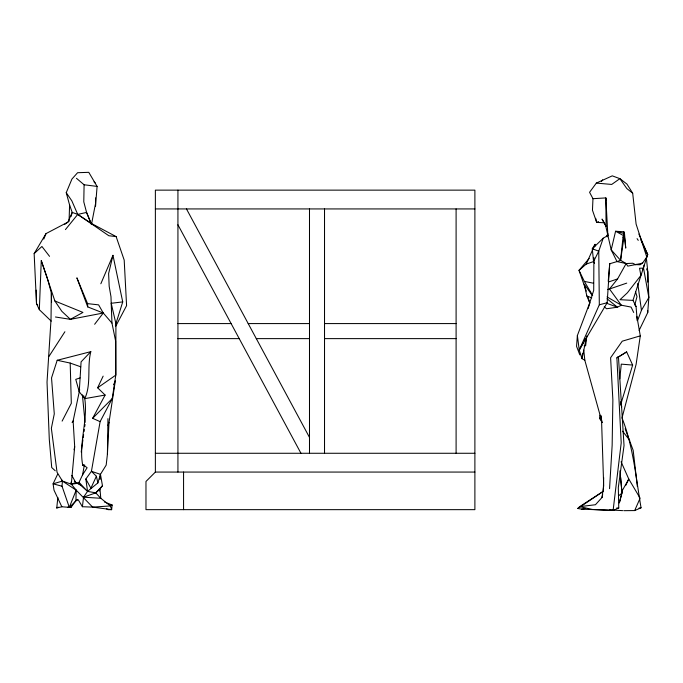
<?xml version="1.0" encoding="UTF-8"?>
<svg xmlns="http://www.w3.org/2000/svg" width="683" height="683" viewBox="0 0 683 683"><rect width="100%" height="100%" fill="white"/><g stroke="black" fill="none" stroke-linecap="round" stroke-linejoin="round"><path stroke-width="1.02" d="M639.126 330.41L647.723 312.592L647.732 310.492M647.774 282.156L647.783 271.663L646.408 258.148M47.733 279.441L51.353 293.109L51.012 319.721L47.025 382.113L49.296 439.391L51.72 467.531L55.238 470.792M104.371 501.937L112.123 505.002L111.628 509.655L92.64 507.119L82.404 506.726L83.539 497.19L87.544 491.376L97.874 482.915L100.452 474.335L106.172 465.114L107.41 454.323L107.948 418.653M76.453 178.28L84.094 184.769L83.787 201.844L86.57 212.422L91.479 224.4L95.355 204.439M57.859 497.455L56.749 507.981L61.837 506.76L70.972 507.495L75.933 500.485L76.18 490.146L71.322 484.179L71.023 482.147M618.474 357.252L624.031 445.555L618.311 487.525L618.755 508.024L613.112 510.397L581.592 509.142L577.775 508.485L603.32 491.308L603.678 477.648M69.06 221.429L69.589 205.011L66.242 192.691L71.928 179.057L77.589 172.714L88.773 172.329L97.097 186.408L95.518 206.257L95.518 197.899M51.225 321.138L39.332 309.681L41.27 260.693L47.468 278.468M602.056 422.273L584.819 360.24L582.01 358.643L579.244 350.02L607.17 302.74L609.714 263.766L617.014 261.58L626.149 263.544L632.757 263.237L635.438 264.628L640.082 264.765L642.541 263.186L646.775 256.97L636.095 224.058L632.68 193.178L626.951 184.077L619.891 178.664L612.267 175.847L596.327 183.095L589.566 192.299L592.972 198.685L592.46 210.202L596.66 222.393L604.224 222.769L606.273 226.491M107.41 454.323L109.015 422.376L115.333 380.832L113.591 384.725M609.714 263.766L608.229 281.353M103.142 376.128L97.635 387.782L105.114 395.064L84.777 398.641L79.254 391.794L81.089 361.853L90.813 351.651C86.861 367.13 91.505 383.957 84.777 398.641C87.996 420.95 78.571 442.908 82.677 465.029L84.231 466.088M609.56 488.669L612.147 445.325L612.873 399.956L610.611 357.73L622.23 341.193L640.287 335.857L636.88 316.417L636.052 306.462L632.97 300.392L647.689 254.554L638.878 234.056M77.589 499.418L69.307 507.341L62.033 486.228L62.409 481.071L61.444 479.364M647.723 312.592L648.85 297.523L647.783 271.663L646.511 268.863M593.903 257.534L593.706 290.352L589.822 302.663L577.374 335.515L576.554 346.298L579.799 354.853M100.025 479.5L100.452 474.335L91.428 471.313L85.836 479.005L87.544 491.376L95.748 492.861L100.794 498.283L110.373 505.932L111.628 509.655L108.145 509.655L106.369 508.715M594.876 246.375L595.055 244.343L592.298 248.8L593.553 261.589L594.56 263.314M79.689 389.72L73.132 420.95L74.686 446.793L71.322 484.179L78.374 483.223L80.594 484.87M619.788 378.886L621.282 364.133L632.646 365.072L621.257 402.748M582.565 353.384L582.01 358.643L586.782 335.959L585.647 345.683L584.11 345.914M592.972 198.685L605.838 197.916L606.086 227.55L611.191 249.867L620.582 260.334L623.024 237.283L624.501 233.577L623.878 231.776L615.588 231.255L611.191 249.867L617.014 261.58L620.582 260.334L626.149 263.544L627.745 266.139L636.624 264.364M602.193 422.598L599.589 418.269L600.015 415.144M81.217 452.061L82.916 439.792M83.198 437.752L83.625 434.687M84.043 431.613L84.325 429.573M84.752 426.508L85.033 424.459M577.775 508.485L579.662 506.641L595.439 504.737L602.013 497.497L603.687 485.809L601.407 415.87M620.582 260.334L624.501 233.577L615.588 231.255L623.639 235.678M640.287 335.857L636.104 364.381L622.017 417.928C633.346 446.571 635.882 477.673 641.055 507.785L634.678 510.568L623.792 510.671M97.874 482.915L96.38 476.247L91.428 471.313L100.111 421.642L112.251 398.531L115.794 375.129L115.914 323.64L111.201 303.278L110.987 296.738L109.178 286.356L108.614 273.55L112.968 255.331L122.727 301.903L115.376 325.407M644.06 265.098L643.531 268.129L648.85 297.523L641.448 310.304L637.726 320.19M74.293 481.165L75.77 482.591L78.374 483.223L79.023 482.343L82.566 474.873L84.274 465.524L82.677 465.029L84.718 465.038M602.013 497.497L602.671 494.407M74.063 449.738L74.686 446.793M71.117 216.426L72.193 212.387L69.589 205.011M634.797 304.823L637 296.661L635.549 291.701M621.743 494.099L619.319 502.97L622.478 490.223L628.787 479.039L621.086 461.793M588.174 308.477L589.788 303.021L588.029 297.071M108.051 425.407L109.015 422.376M90.813 351.651L57.193 360.283L51.532 377.921L54.281 413.898L51.362 428.292L57.048 472.277L62.409 481.071L76.18 490.146L92.64 507.119L110.373 505.932L112.123 505.002L110.083 505.275M99.291 490.992L99.966 489.019L102.467 485.724L100.452 474.335M606.197 199.974L605.838 197.916L607.87 235.507L603.209 238.196L598.769 251.173L593.553 261.589L586.227 264.082L579.013 270.331L586.27 291.12M646.775 256.97L647.689 254.554L640.953 240.143M623.024 237.283L624.501 233.577L625.739 248.1L624.578 237.897M69.307 507.341L76.18 490.146M43.797 239.084L46.017 233.603L67.959 222.095L72.193 212.387L77.734 214.411L91.377 223.435L116.144 236.608L124.195 260.095L126.586 305.634L115.777 326.15M100.836 283.769L112.968 255.331M634.678 510.568L640.116 498.172L628.787 479.039L625.628 485.604M577.374 335.515L579.244 350.02L599.315 304.797L598.769 251.173L592.298 248.8L603.209 238.196M586.227 264.082L595.055 244.343M96.38 476.247L90.899 488.217L85.836 479.005M62.11 421.121L71.314 403.32L70.195 363.066L57.193 360.283M606.495 236.395L607.947 233.671M100.111 421.642L92.64 418.32L105.114 395.064M579.244 350.02L583.265 342.516M584.272 340.646L585.28 338.768M57.62 474.215L53.095 483.837L54.008 490.155L61.837 506.76M607.571 289.592L609.492 289.011L617.594 278.912L626.149 263.544M39.332 309.681L36.506 303.662L34.15 253.589L46.017 233.603M642.447 269.819L643.531 268.129L639.553 268.248L640.893 275.445L627.404 292.776L619.993 299.7L632.97 300.392M82.566 474.873L87.117 467.744L84.274 465.524M49.005 356.364L64.894 331.742M72.099 422.512L73.132 420.95M607.076 236.864L608.28 235.242M601.424 181.507L602.671 179.825M94.638 324.28L103.27 313.019L98.608 304.857L87.569 303.636L76.88 277.827L87.74 306.915L103.27 313.019L111.961 323.093L115.623 341.039L115.794 375.129L97.635 387.782M65.431 229.599L77.734 214.411L86.57 212.422L91.479 224.4M589.173 258.422L579.013 270.331L584.332 281.405L592.639 295.423M603.32 491.308L579.662 506.641L592.315 509.45L613.112 510.397L621.206 442.891L616.886 357.901L617.902 356.765M95.748 492.861L99.966 489.019L100.794 498.283L83.539 497.19L95.748 492.861L102.467 485.724M92.64 418.32L112.251 398.531M155.374 472.064L145.974 481.464L145.974 509.655L474.89 509.655L474.89 190.139L155.374 190.139L155.374 472.064L474.89 472.064M34.15 253.589L41.928 246.478L49.543 256.347M618.781 495.627L622.008 493.117L620.634 477.332M64.509 224.519L67.959 222.095M56.749 507.981L58.157 507.119M618.849 356.705L626.644 351.916L632.646 365.072M616.886 357.901L626.644 351.916M598.632 221.625L596.66 222.393L595.704 218.304M80.406 484.947L75.77 482.591L71.322 484.179L62.409 481.071L53.095 483.837L62.033 486.228M626.729 283.121L609.492 289.011L621.342 305.207L631.075 307.077L633.696 312.481M80.082 377.904L75.753 379.372L79.254 391.794M608.655 281.951L617.594 278.912M75.933 500.485L78.263 499.802L82.404 506.726M599.315 304.797L607.17 302.74M635.438 264.628L642.541 263.186L640.569 263.578M103.27 313.019L70.4 319.345L55.443 316.989M581.592 509.142L585.485 508.434M639.006 508.101L641.055 507.785M122.727 301.903L111.201 303.278L111.961 323.093M155.374 208.93L474.89 208.93M177.93 323.58L231.127 323.58M248.202 323.58L309.493 323.58M324.527 323.58L456.099 323.58M177.93 338.623L239.221 338.623M256.296 338.623L309.493 338.623M324.527 338.623L456.099 338.623M155.374 453.273L474.89 453.273M616.723 507.998L618.755 508.024M609.484 509.885L622.665 510.636M596.327 183.095L611.712 184.436L619.891 178.664L626.883 188.619L632.68 193.178M67.865 507.153L70.972 507.495M116.144 236.608L108.836 235.737L77.734 214.411L71.826 200.819L66.242 192.691M84.094 184.769L97.097 186.408M584.332 281.405L593.544 283.232M70.195 363.066L80.722 366.797M606.581 303.252L617.449 307.213L621.342 305.207L606.999 296.9M592.246 295.457L584.221 284.179L586.851 295.978L591.768 297.822M54.879 300.972L82.942 312.421L70.4 319.345L61.837 311.311L54.879 300.972L41.27 260.693M606.982 298.744L617.449 307.213L606.589 308.75L604.216 306.787M78.374 483.223L87.544 491.376L79.023 482.343M94.023 181.874L95.509 183.283M599.589 418.269L601.723 420.489M37.83 305.207L36.506 303.662L36.208 290.155M622.563 431.204L629.717 440.313M637.077 238.615L638.255 240.382M645.333 251.011L647.689 254.554M634.968 304.797L636.052 306.462M604.224 222.769L602.039 219.081L605.966 226.38M71.835 475.428L75.77 482.591M186.468 208.93L309.493 437.41M177.93 224.792L300.955 453.273M586.851 295.978L589.788 303.021M83.616 395.653L84.777 398.641M625.15 428.719L633.167 450.319L637.359 486.544M620.634 403.884L621.65 406.846L620.557 401.698M637.76 283.454L641.448 310.304M623.878 231.776L624.228 234.841M583.76 350.089L584.819 360.24M82.387 394.851L85.068 422.384M619.916 470.869L622.008 493.117M636.88 316.417L637.171 320.626M87.569 303.636L87.74 306.915M51.353 293.109L51.558 302.347M456.099 208.93L456.099 453.273M324.527 208.93L324.527 453.273M309.493 208.93L309.493 453.273M183.565 472.064L183.565 509.655M177.93 190.139L177.93 472.064"/></g></svg>
